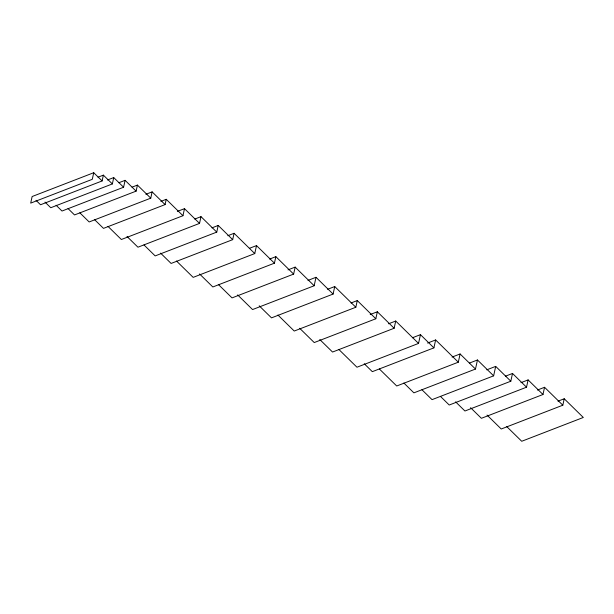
<?xml version="1.0" encoding="UTF-8"?>
<svg xmlns="http://www.w3.org/2000/svg" width="614" height="614" viewBox="0 0 614 614"><rect width="100%" height="100%" fill="white"/><g stroke="black" fill="none" stroke-linecap="round" stroke-linejoin="round"><path stroke-width="0.92" d="M93.727 172.726L92.284 179.319L30.7 203.119L32.135 196.526L93.727 172.726L102.108 180.953L40.524 204.754L36.011 200.317M102.108 180.953L103.382 175.136L112.354 183.939L50.762 207.732L44.999 202.075M112.354 183.939L113.736 177.576L123.591 187.239L61.999 211.032L56.089 205.237M123.591 187.239L125.095 180.332L136.116 191.138L74.524 214.938L68.047 208.583M136.116 191.138L137.429 185.09L150.76 198.161L89.168 221.961L79.843 212.812M150.76 198.161L152.126 191.875L165.089 204.592L103.497 228.385L94.633 219.689M165.089 204.592L166.233 199.312L182.957 215.714L121.365 239.514L107.995 226.389M182.957 215.714L184.492 208.653L199.527 223.404L137.943 247.204L127.006 236.474M199.527 223.404L201.001 216.658L216.757 232.115L155.173 255.915L144.006 244.963M216.757 232.115L218.216 225.445L232.691 239.652L171.106 263.444L160.576 253.114M232.691 239.652L234.08 233.289L254.764 253.574L193.172 277.374L176.494 261.011M254.764 253.574L256.506 245.585L274.435 263.176L212.843 286.968L199.565 273.944M274.435 263.176L275.855 256.66L293.63 274.097L232.046 297.897L218.369 284.482M293.63 274.097L295.157 267.113L314.161 285.756L252.569 309.556L237.641 294.912M314.161 285.756L316.003 277.298L333.095 294.068L271.503 317.868L259.2 305.795M333.095 294.068L334.737 286.546L355.836 307.246L294.244 331.038L277.912 315.013M355.836 307.246L357.287 300.568L375.822 318.758L314.238 342.558L299.67 328.267M375.822 318.758L377.349 311.774L394.142 328.252L332.55 352.045L319.787 339.527M394.142 328.252L395.715 321.03L418.541 343.426L356.957 367.226L338.828 349.443M418.541 343.426L420.452 334.661L433.906 347.862L372.322 371.662L364.248 363.741M433.906 347.862L435.633 339.949L458.313 362.191L396.721 385.991L379.383 368.983M458.313 362.191L460.101 353.971L475.482 369.052L413.89 392.853L403.866 383.013M475.482 369.052L477.462 359.981L493.633 375.845L432.041 399.645L421.933 389.729M493.633 375.845L495.698 366.381L510.817 381.217L449.233 405.017L440.683 396.629M510.817 381.217L512.513 373.458L526.52 387.204L464.936 411.004L455.596 401.84M526.52 387.204L528.117 379.912L542.983 394.503L481.399 418.303L470.577 407.688M542.983 394.503L544.557 387.288L562.823 405.202L501.239 429.002L487.032 415.064M562.823 405.202L564.228 398.762L583.3 417.474L521.716 441.274L506.727 426.576M98.025 177.2L103.382 175.136M107.488 179.986L113.736 177.576M118.847 182.742L125.095 180.332M132.079 187.155L137.429 185.09M145.879 194.293L152.126 191.875M160.883 201.384L166.233 199.312M177.354 211.416L184.492 208.653M194.753 219.068L201.001 216.658M211.968 227.855L218.216 225.445M227.832 235.699L234.08 233.289M249.361 248.348L256.506 245.585M269.607 259.07L275.855 256.66M288.012 269.876L295.157 267.113M307.967 280.406L316.003 277.298M327.592 289.301L334.737 286.546M351.039 302.986L357.287 300.568M370.204 314.529L377.349 311.774M388.57 323.793L395.715 321.03M412.424 337.769L420.452 334.661M427.597 343.049L435.633 339.949M452.073 357.072L460.101 353.971M469.426 363.081L477.462 359.981M486.772 369.828L495.698 366.381M505.368 376.213L512.513 373.458M520.971 382.668L528.117 379.912M537.419 390.043L544.557 387.288M557.98 401.18L564.228 398.762"/></g></svg>
